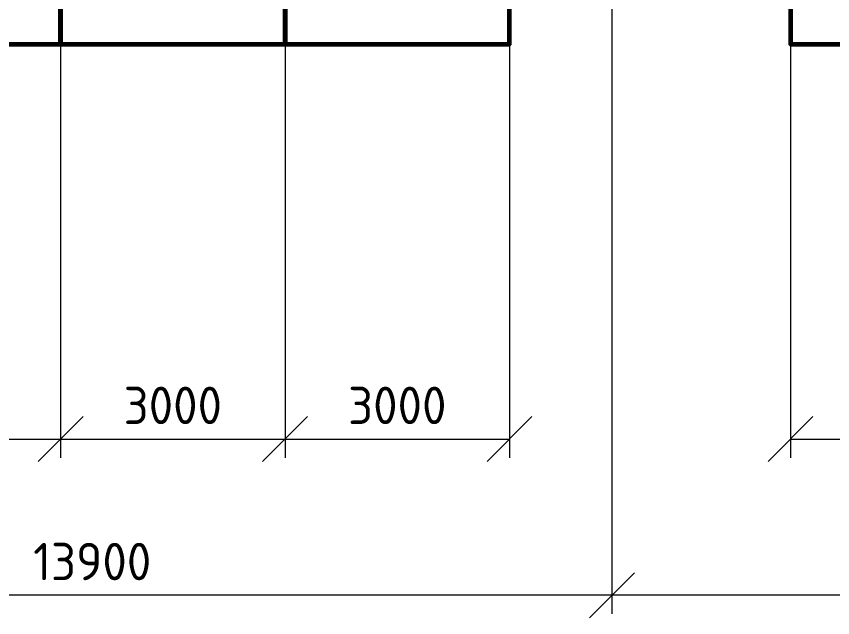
# Model space of a CAD drawing. Header units: metres. Extents: x 1563 to 4966, y -517 to 1463.
# Drawn here: x 2657 to 2711.5, y -179.2 to -139 of the extents above; entities that cross this region are included whole.
import ezdxf

# ---------------------------------------------------------------- set-up
doc = ezdxf.new("R2010")
doc.units = ezdxf.units.M
doc.layers.add('Основной', color=1, linetype='Continuous', lineweight=60)
doc.styles.add('GOST', font='GOST.shx', dxfattribs={"oblique": 15})
doc.styles.get("Standard").update_dxf_attribs({"font": 'GOST Common.ttf'})
doc.dimstyles.new('М 1 к 200', dxfattribs={"dimtxt": 3.5, "dimasz": 3, "dimexe": 1.25, "dimexo": 0, "dimgap": 1, "dimtad": 1, "dimdec": 0, "dimlfac": 200, "dimzin": 0, "dimdsep": 46, "dimtxsty": 'GOST', "dimblk": 'OBLIQUE', "dimcen": 5, "dimclrd": 256, "dimclre": 256, "dimclrt": 256, "dimazin": 2, "dimtfac": 1, "dimtdec": 0, "dimtmove": 0, "dimatfit": 3, "dimldrblk": 'NONE', "dimfxl": 1.25, "dimtolj": 1, "dimtzin": 0, "dimlwd": 20, "dimlwe": 20, "dimarcsym": 2})

# ---------------------------------------------------------------- blocks, each defined once
blk = doc.blocks.new('*U190')
at = {"layer": 'Основной'}
blk.add_lwpolyline([(-7.4, 0), (17.2, 0), (17.2, 30), (-7.4, 30)], close=True, dxfattribs=at)
at = {"flags": 1}
for tag, p in [('ПОЗИЦИЯ', (25.33, 28.45)), ('НАИМЕНОВАНИЕ', (25.38, 24.91)), ('ОБОЗНАЧЕНИЕ', (25.38, 21.03)), ('МАСССА_ЕД.,КГ.', (25.59, 17.11)), ('ПРИМЕЧАНИЕ', (25.77, 13.13))]:
    blk.add_attdef(tag, p, '', height=2.5, dxfattribs=at)
blk = doc.blocks.new('_Oblique')
at = {"color": 0, "linetype": 'ByBlock', "lineweight": -2}
blk.add_line((-0.5, -0.5), (0.5, 0.5), dxfattribs=at)
blk = doc.blocks.new('*D235')
at = {"lineweight": 20, "transparency": 16777216}
for p, q in [((2708.722, -140.817), (2708.722, -168.467)), ((2723.722, -140.817), (2723.722, -168.467)), ((2708.722, -167.217), (2723.722, -167.217))]:
    blk.add_line(p, q, dxfattribs=at)
at = {"layer": 'Defpoints', "color": 0, "lineweight": 50, "transparency": 16777216}
for p in [(2708.722, -140.817), (2723.722, -140.817), (2723.722, -167.217)]:
    blk.add_point(p, dxfattribs=at)
at = {"lineweight": 20, "transparency": 16777216, "xscale": 3, "yscale": 3, "zscale": 3, "rotation": 180}
blk.add_blockref('_Oblique', (2708.722, -167.217), dxfattribs=at)
at = {"lineweight": 20, "transparency": 16777216, "xscale": 3, "yscale": 3, "zscale": 3}
blk.add_blockref('_Oblique', (2723.722, -167.217), dxfattribs=at)
at = {"lineweight": 50, "transparency": 16777216, "insert": (2716.222, -164.967), "char_height": 2.5, "attachment_point": 5, "bg_fill": 3, "box_fill_scale": 1.1, "bg_fill_color": 256, "bg_fill_true_color": 13158600, "bg_fill_transparency": 0}
blk.add_mtext('\\A1;3000', dxfattribs=at)
blk = doc.blocks.new('_None')
blk = doc.blocks.new('*D236')
at = {"lineweight": 20, "transparency": 16777216}
for p, q in [((2674.944, -140.817), (2674.944, -168.467)), ((2689.944, -140.817), (2689.944, -168.467)), ((2674.944, -167.217), (2689.944, -167.217))]:
    blk.add_line(p, q, dxfattribs=at)
at = {"layer": 'Defpoints', "color": 0, "lineweight": 50, "transparency": 16777216}
for p in [(2674.944, -140.817), (2689.944, -140.817), (2689.944, -167.217)]:
    blk.add_point(p, dxfattribs=at)
at = {"lineweight": 20, "transparency": 16777216, "xscale": 3, "yscale": 3, "zscale": 3, "rotation": 180}
blk.add_blockref('_Oblique', (2674.944, -167.217), dxfattribs=at)
at = {"lineweight": 20, "transparency": 16777216, "xscale": 3, "yscale": 3, "zscale": 3}
blk.add_blockref('_Oblique', (2689.944, -167.217), dxfattribs=at)
at = {"lineweight": 50, "transparency": 16777216, "insert": (2682.444, -164.967), "char_height": 2.5, "attachment_point": 5, "bg_fill": 3, "box_fill_scale": 1.1, "bg_fill_color": 256, "bg_fill_true_color": 13158600, "bg_fill_transparency": 0}
blk.add_mtext('\\A1;3000', dxfattribs=at)
blk = doc.blocks.new('*D237')
at = {"lineweight": 20, "transparency": 16777216}
for p, q in [((2659.944, -140.817), (2659.944, -168.467)), ((2674.944, -140.817), (2674.944, -168.467)), ((2659.944, -167.217), (2674.944, -167.217))]:
    blk.add_line(p, q, dxfattribs=at)
at = {"layer": 'Defpoints', "color": 0, "lineweight": 50, "transparency": 16777216}
for p in [(2659.944, -140.817), (2674.944, -140.817), (2674.944, -167.217)]:
    blk.add_point(p, dxfattribs=at)
at = {"lineweight": 20, "transparency": 16777216, "xscale": 3, "yscale": 3, "zscale": 3, "rotation": 180}
blk.add_blockref('_Oblique', (2659.944, -167.217), dxfattribs=at)
at = {"lineweight": 20, "transparency": 16777216, "xscale": 3, "yscale": 3, "zscale": 3}
blk.add_blockref('_Oblique', (2674.944, -167.217), dxfattribs=at)
at = {"lineweight": 50, "transparency": 16777216, "insert": (2667.444, -164.967), "char_height": 2.5, "attachment_point": 5, "bg_fill": 3, "box_fill_scale": 1.1, "bg_fill_color": 256, "bg_fill_true_color": 13158600, "bg_fill_transparency": 0}
blk.add_mtext('\\A1;3000', dxfattribs=at)
blk = doc.blocks.new('*D238')
at = {"lineweight": 20, "transparency": 16777216}
for p, q in [((2644.944, -140.817), (2644.944, -168.467)), ((2659.944, -140.817), (2659.944, -168.467)), ((2644.944, -167.217), (2659.944, -167.217))]:
    blk.add_line(p, q, dxfattribs=at)
at = {"layer": 'Defpoints', "color": 0, "lineweight": 50, "transparency": 16777216}
for p in [(2644.944, -140.817), (2659.944, -140.817), (2659.944, -167.217)]:
    blk.add_point(p, dxfattribs=at)
at = {"lineweight": 20, "transparency": 16777216, "xscale": 3, "yscale": 3, "zscale": 3, "rotation": 180}
blk.add_blockref('_Oblique', (2644.944, -167.217), dxfattribs=at)
at = {"lineweight": 20, "transparency": 16777216, "xscale": 3, "yscale": 3, "zscale": 3}
blk.add_blockref('_Oblique', (2659.944, -167.217), dxfattribs=at)
at = {"lineweight": 50, "transparency": 16777216, "insert": (2652.444, -164.967), "char_height": 2.5, "attachment_point": 5, "bg_fill": 3, "box_fill_scale": 1.1, "bg_fill_color": 256, "bg_fill_true_color": 13158600, "bg_fill_transparency": 0}
blk.add_mtext('\\A1;3000', dxfattribs=at)
blk = doc.blocks.new('*D269')
at = {"lineweight": 20, "transparency": 16777216}
for p, q in [((2696.795, -129.492), (2696.795, -178.904)), ((2777.919, -129.661), (2777.919, -178.904)), ((2777.919, -177.654), (2696.795, -177.654))]:
    blk.add_line(p, q, dxfattribs=at)
at = {"layer": 'Defpoints', "color": 0, "lineweight": 50, "transparency": 16777216}
for p in [(2696.795, -129.492), (2777.919, -129.661), (2696.795, -177.654)]:
    blk.add_point(p, dxfattribs=at)
at = {"lineweight": 20, "transparency": 16777216, "xscale": 3, "yscale": 3, "zscale": 3, "rotation": 180}
blk.add_blockref('_Oblique', (2696.795, -177.654), dxfattribs=at)
at = {"lineweight": 20, "transparency": 16777216, "xscale": 3, "yscale": 3, "zscale": 3}
blk.add_blockref('_Oblique', (2777.919, -177.654), dxfattribs=at)
at = {"lineweight": 50, "transparency": 16777216, "insert": (2737.357, -175.404), "char_height": 2.5, "attachment_point": 5, "bg_fill": 3, "box_fill_scale": 1.1, "bg_fill_color": 256, "bg_fill_true_color": 13158600, "bg_fill_transparency": 0}
blk.add_mtext('\\A1;18600', dxfattribs=at)
blk = doc.blocks.new('*D270')
at = {"lineweight": 20, "transparency": 16777216}
for p, q in [((2696.795, -129.492), (2696.795, -178.904)), ((2627.322, -134.661), (2627.322, -178.904)), ((2696.795, -177.654), (2627.322, -177.654))]:
    blk.add_line(p, q, dxfattribs=at)
at = {"layer": 'Defpoints', "color": 0, "lineweight": 50, "transparency": 16777216}
for p in [(2696.795, -129.492), (2627.322, -134.661), (2627.322, -177.654)]:
    blk.add_point(p, dxfattribs=at)
at = {"lineweight": 20, "transparency": 16777216, "xscale": 3, "yscale": 3, "zscale": 3, "rotation": 180}
blk.add_blockref('_Oblique', (2627.322, -177.654), dxfattribs=at)
at = {"lineweight": 20, "transparency": 16777216, "xscale": 3, "yscale": 3, "zscale": 3}
blk.add_blockref('_Oblique', (2696.795, -177.654), dxfattribs=at)
at = {"lineweight": 50, "transparency": 16777216, "insert": (2662.058, -175.404), "char_height": 2.5, "attachment_point": 5, "bg_fill": 3, "box_fill_scale": 1.1, "bg_fill_color": 256, "bg_fill_true_color": 13158600, "bg_fill_transparency": 0}
blk.add_mtext('\\A1;13900', dxfattribs=at)

msp = doc.modelspace()

# ---------------------------------------------------------------- block references
at = {"layer": 'Основной', "xscale": 0.4999999999999996, "yscale": 0.4999999999999996, "zscale": 0.4999999999999996, "rotation": 270}
for p in [(2644.9437, -132.2167), (2659.9437, -132.2167), (2674.9437, -132.2167), (2708.7215, -132.2167)]:
    msp.add_blockref('*U190', p, dxfattribs=at)

# ---------------------------------------------------------------- next in the draw order: dimensions: what is measured, and where the dimension line sits
at = {"lineweight": 50}
for base, p1, p2, picture, middle in [((2689.9437, -167.2166), (2674.9437, -140.8167), (2689.9437, -140.8167), '*D236', (2682.4437, -164.9666)), ((2723.7215, -167.2166), (2708.7215, -140.8167), (2723.7215, -140.8167), '*D235', (2716.2215, -164.9666))]:
    dim = msp.add_linear_dim(base=base, p1=p1, p2=p2, dimstyle='М 1 к 200', override={"dimtxt": 2.5, "dimtxsty": 'Standard', "dimtfill": 1}, dxfattribs=at)
    dim.commit()
    dim.dimension.update_dxf_attribs({"geometry": picture, "text_midpoint": middle})

# ---------------------------------------------------------------- next in the draw order: dimensions: what is measured, and where the dimension line sits
dim = msp.add_linear_dim(base=(2696.7945, -177.6542), p1=(2777.9192, -129.661), p2=(2696.7945, -129.4919), text='18600', dimstyle='М 1 к 200', override={"dimtxt": 2.5, "dimtxsty": 'Standard', "dimtfill": 1}, dxfattribs=at)
dim.commit()
dim.dimension.update_dxf_attribs({"geometry": '*D269', "text_midpoint": (2737.3569, -175.4042)})
dim = msp.add_linear_dim(base=(2674.9437, -167.2166), p1=(2659.9437, -140.8167), p2=(2674.9437, -140.8167), dimstyle='М 1 к 200', override={"dimtxt": 2.5, "dimtxsty": 'Standard', "dimtfill": 1}, dxfattribs=at)
dim.commit()
dim.dimension.update_dxf_attribs({"geometry": '*D237', "text_midpoint": (2667.4437, -164.9666)})

# ---------------------------------------------------------------- next in the draw order: dimensions: what is measured, and where the dimension line sits
dim = msp.add_linear_dim(base=(2659.9437, -167.2166), p1=(2644.9437, -140.8167), p2=(2659.9437, -140.8167), dimstyle='М 1 к 200', override={"dimtxt": 2.5, "dimtxsty": 'Standard', "dimtfill": 1}, dxfattribs=at)
dim.commit()
dim.dimension.update_dxf_attribs({"geometry": '*D238', "text_midpoint": (2652.4437, -164.9666)})

# ---------------------------------------------------------------- next in the draw order: dimensions: what is measured, and where the dimension line sits
dim = msp.add_linear_dim(base=(2627.3218, -177.6542), p1=(2696.7945, -129.4919), p2=(2627.3218, -134.6612), text='13900', dimstyle='М 1 к 200', override={"dimtxt": 2.5, "dimtxsty": 'Standard', "dimtfill": 1}, dxfattribs=at)
dim.commit()
dim.dimension.update_dxf_attribs({"geometry": '*D270', "text_midpoint": (2662.0581, -175.4042)})

doc.saveas('drawing.dxf')
